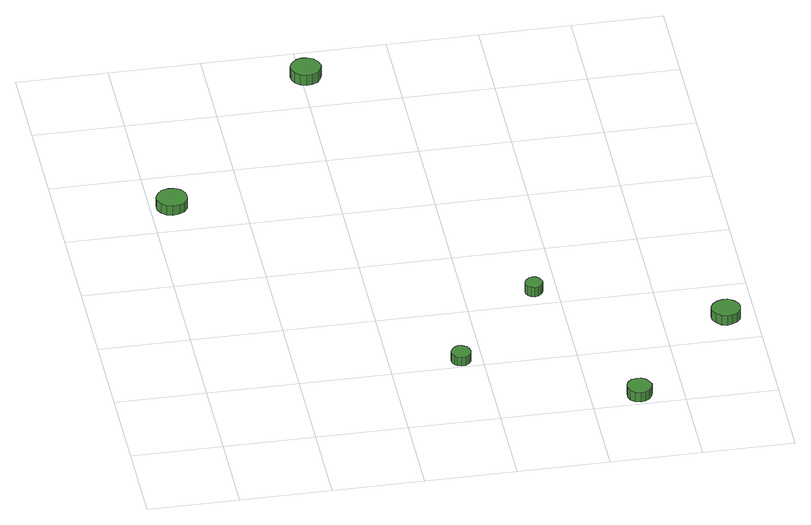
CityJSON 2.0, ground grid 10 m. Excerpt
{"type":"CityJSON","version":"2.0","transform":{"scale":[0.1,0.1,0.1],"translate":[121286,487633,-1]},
"CityObjects":{
"tree1":{"type":"SolitaryVegetationObject","attributes":{"function":"something"},"geometry":[{"type":"MultiSurface","lod":"1","boundaries":[[[0,1,2,3,4,5,6,7,8,9,10,11,12,13,14]],[[15,16,17,18,19,20,21,22,23,24,25,26,27,28,29]],[[0,29,28,1]],[[1,28,27,2]],[[2,27,26,3]],[[3,26,25,4]],[[4,25,24,5]],[[5,24,23,6]],[[6,23,22,7]],[[7,22,21,8]],[[8,21,20,9]],[[9,20,19,10]],[[10,19,18,11]],[[11,18,17,12]],[[12,17,16,13]],[[13,16,15,14]],[[14,15,29,0]]]}]},
"tree2":{"type":"SolitaryVegetationObject","attributes":{"function":"something"},"geometry":[{"type":"MultiSurface","lod":"1","boundaries":[[[30,31,32,33,34,35,36,37,38,39,40,41,42,43,44]],[[45,46,47,48,49,50,51,52,53,54,55,56,57,58,59]],[[30,59,58,31]],[[31,58,57,32]],[[32,57,56,33]],[[33,56,55,34]],[[34,55,54,35]],[[35,54,53,36]],[[36,53,52,37]],[[37,52,51,38]],[[38,51,50,39]],[[39,50,49,40]],[[40,49,48,41]],[[41,48,47,42]],[[42,47,46,43]],[[43,46,45,44]],[[44,45,59,30]]]}]},
"tree3":{"type":"SolitaryVegetationObject","attributes":{"function":"something"},"geometry":[{"type":"MultiSurface","lod":"1","boundaries":[[[60,61,62,63,64,65,66,67,68,69,70,71,72,73,74]],[[75,76,77,78,79,80,81,82,83,84,85,86,87,88,89]],[[60,89,88,61]],[[61,88,87,62]],[[62,87,86,63]],[[63,86,85,64]],[[64,85,84,65]],[[65,84,83,66]],[[66,83,82,67]],[[67,82,81,68]],[[68,81,80,69]],[[69,80,79,70]],[[70,79,78,71]],[[71,78,77,72]],[[72,77,76,73]],[[73,76,75,74]],[[74,75,89,60]]]}]},
"tree4":{"type":"SolitaryVegetationObject","attributes":{"function":"something"},"geometry":[{"type":"MultiSurface","lod":"1","boundaries":[[[90,91,92,93,94,95,96,97,98,99,100,101,102,103,104]],[[105,106,107,108,109,110,111,112,113,114,115,116,117,118,119]],[[90,119,118,91]],[[91,118,117,92]],[[92,117,116,93]],[[93,116,115,94]],[[94,115,114,95]],[[95,114,113,96]],[[96,113,112,97]],[[97,112,111,98]],[[98,111,110,99]],[[99,110,109,100]],[[100,109,108,101]],[[101,108,107,102]],[[102,107,106,103]],[[103,106,105,104]],[[104,105,119,90]]]}]},
"tree5":{"type":"SolitaryVegetationObject","attributes":{"function":"something"},"geometry":[{"type":"MultiSurface","lod":"1","boundaries":[[[120,121,122,123,124,125,126,127,128,129,130,131,132,133,134]],[[135,136,137,138,139,140,141,142,143,144,145,146,147,148,149]],[[120,149,148,121]],[[121,148,147,122]],[[122,147,146,123]],[[123,146,145,124]],[[124,145,144,125]],[[125,144,143,126]],[[126,143,142,127]],[[127,142,141,128]],[[128,141,140,129]],[[129,140,139,130]],[[130,139,138,131]],[[131,138,137,132]],[[132,137,136,133]],[[133,136,135,134]],[[134,135,149,120]]]}]},
"tree6":{"type":"SolitaryVegetationObject","attributes":{"function":"something"},"geometry":[{"type":"MultiSurface","lod":"1","boundaries":[[[150,151,152,153,154,155,156,157,158,159,160,161,162,163,164]],[[165,166,167,168,169,170,171,172,173,174,175,176,177,178,179]],[[150,179,178,151]],[[151,178,177,152]],[[152,177,176,153]],[[153,176,175,154]],[[154,175,174,155]],[[155,174,173,156]],[[156,173,172,157]],[[157,172,171,158]],[[158,171,170,159]],[[159,170,169,160]],[[160,169,168,161]],[[161,168,167,162]],[[162,167,166,163]],[[163,166,165,164]],[[164,165,179,150]]]}]}
},
"vertices":[
[39,442,21],[38,448,21],[34,454,21],[28,457,21],[21,458,21],[14,456,21],[9,451,21],[6,445,21],[6,438,21],[9,432,21],[14,427,21],[21,425,21],[28,426,21],[34,429,21],[38,435,21],[38,435,9],[34,429,9],[28,426,9],[21,425,9],[14,427,9],[9,432,9],[6,438,9],[6,445,9],[9,451,9],[14,456,9],[21,458,9],[28,457,9],[34,454,9],[38,448,9],[39,442,9],
[287,112,18],[286,116,18],[284,120,18],[280,122,18],[275,123,18],[271,121,18],[268,118,18],[266,114,18],[266,109,18],[268,105,18],[271,102,18],[275,101,18],[280,101,18],[284,104,18],[286,107,18],[286,107,7],[284,104,7],[280,101,7],[275,101,7],[271,102,7],[268,105,7],[266,109,7],[266,114,7],[268,118,7],[271,121,7],[275,123,7],[280,122,7],[284,120,7],[286,116,7],[287,112,7],
[222,656,19],[220,663,19],[216,669,19],[210,672,19],[203,673,19],[197,671,19],[192,666,19],[189,660,19],[189,653,19],[192,647,19],[197,642,19],[203,640,19],[210,641,19],[216,644,19],[220,650,19],[220,650,6],[216,644,6],[210,641,6],[203,640,6],[197,642,6],[192,647,6],[189,653,6],[189,660,6],[192,666,6],[197,671,6],[203,673,6],[210,672,6],[216,669,6],[220,663,6],[222,656,6],
[384,221,20],[383,225,20],[381,228,20],[378,231,20],[374,231,20],[370,230,20],[367,227,20],[365,223,20],[365,219,20],[367,215,20],[370,213,20],[374,211,20],[378,212,20],[381,214,20],[383,217,20],[383,217,8],[381,214,8],[378,212,8],[374,211,8],[370,213,8],[367,215,8],[365,219,8],[365,223,8],[367,227,8],[370,230,8],[374,231,8],[378,231,8],[381,228,8],[383,225,8],[384,221,8],
[466,16,19],[464,21,19],[461,26,19],[456,29,19],[451,29,19],[445,28,19],[441,24,19],[439,19,19],[439,13,19],[441,8,19],[445,4,19],[451,2,19],[456,3,19],[461,6,19],[464,10,19],[464,10,7],[461,6,7],[456,3,7],[451,2,7],[445,4,7],[441,8,7],[439,13,7],[439,19,7],[441,24,7],[445,28,7],[451,29,7],[456,29,7],[461,26,7],[464,21,7],[466,16,7],
[583,140,20],[582,146,20],[578,151,20],[572,155,20],[566,155,20],[560,153,20],[555,149,20],[552,143,20],[552,137,20],[555,131,20],[560,126,20],[566,124,20],[572,125,20],[578,128,20],[582,133,20],[582,133,8],[578,128,8],[572,125,8],[566,124,8],[560,126,8],[555,131,8],[552,137,8],[552,143,8],[555,149,8],[560,153,8],[566,155,8],[572,155,8],[578,151,8],[582,146,8],[583,140,8]
]}
